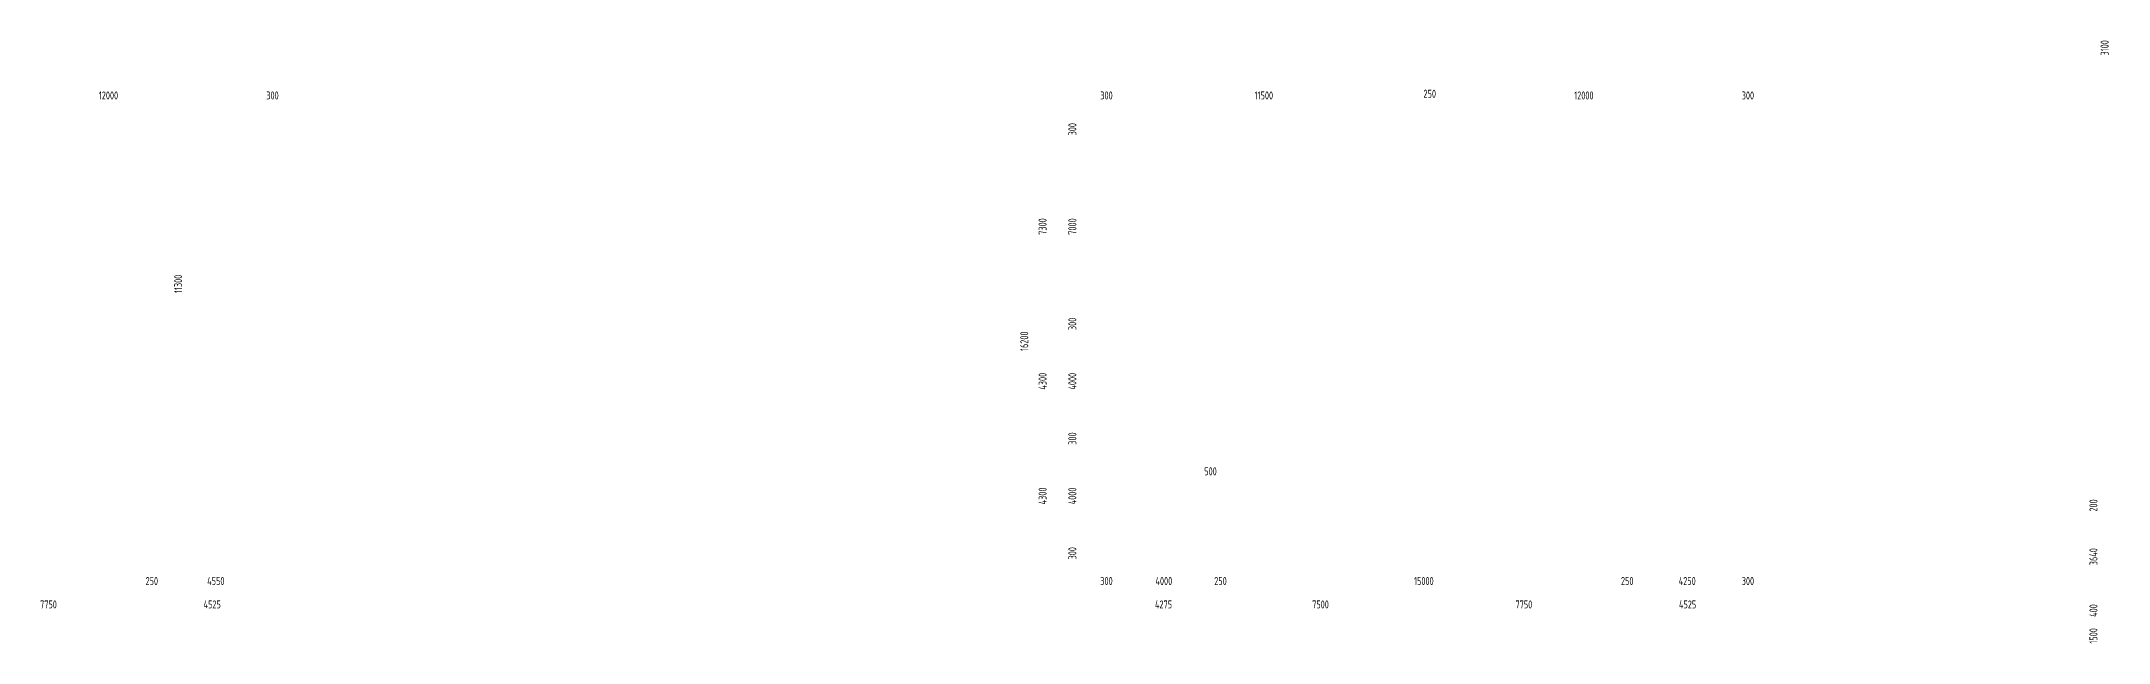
# Model space of a CAD drawing. Extents: x 838828 to 1489448, y 610351 to 848160.
# Drawn here: x 1165724 to 1243238, y 812773 to 835319 of the extents above; entities that cross this region are included whole.
import ezdxf

# ---------------------------------------------------------------- set-up
doc = ezdxf.new("R2010")
doc.units = 0
doc.header["$LTSCALE"] = 1000
doc.header["$MEASUREMENT"] = 0
doc.layers.add('HATCH', color=8, linetype='CONTINUOUS', lineweight=13)
doc.layers.add('标注', color=8, linetype='CONTINUOUS', lineweight=13)
doc.styles.add('TSSD_DIMENSION', font='tssdeng.shx', dxfattribs={"width": 0.7, "bigfont": 'tssdchn.shx'})

msp = doc.modelspace()

# ---------------------------------------------------------------- texts
at = {"layer": 'HATCH', "color": 7, "ltscale": 0.001, "insert": (1209562, 819196), "char_height": 300, "attachment_point": 5, "style": 'TSSD_DIMENSION'}
msp.add_mtext('\\A1;500', dxfattribs=at)
at = {"layer": '标注', "color": 7, "ltscale": 0.001, "char_height": 300, "attachment_point": 5, "rotation": 90, "style": 'TSSD_DIMENSION'}
for s, insert in [('\\A1;3100', (1243088, 835076)), ('\\A1;300', (1204382, 832025)), ('\\A1;7300', (1203266, 828375)), ('\\A1;7000', (1204382, 828375)), ('\\A1;11300', (1170854, 826225)), ('\\A1;300', (1204382, 824725)), ('\\A1;16200', (1202578, 824075)), ('\\A1;4300', (1203266, 822575)), ('\\A1;4000', (1204382, 822575)), ('\\A1;300', (1204382, 820425)), ('\\A1;4300', (1203266, 818275)), ('\\A1;4000', (1204382, 818275)), ('\\A1;200', (1242667, 817916)), ('\\A1;300', (1204382, 816125)), ('\\A1;3640', (1242667, 815996)), ('\\A1;400', (1242667, 813976)), ('\\A1;1500', (1242667, 813026))]:
    msp.add_mtext(s, dxfattribs=dict(at, insert=insert))
at = {"layer": '标注', "color": 7, "ltscale": 0.001, "char_height": 300, "attachment_point": 5, "style": 'TSSD_DIMENSION'}
for s, insert in [('\\A1;12000', (1168241, 833291)), ('\\A1;300', (1174391, 833291)), ('\\A1;300', (1205662, 833291)), ('\\A1;11500', (1211562, 833291)), ('\\A1;250', (1217783, 833354)), ('\\A1;12000', (1223562, 833291)), ('\\A1;300', (1229712, 833291)), ('\\A1;250', (1169866, 815084)), ('\\A1;4550', (1172266, 815084)), ('\\A1;300', (1205662, 815084)), ('\\A1;4000', (1207812, 815084)), ('\\A1;250', (1209937, 815084)), ('\\A1;15000', (1217562, 815084)), ('\\A1;250', (1225187, 815084)), ('\\A1;4250', (1227437, 815084)), ('\\A1;300', (1229712, 815084)), ('\\A1;7750', (1165991, 814205)), ('\\A1;4525', (1172129, 814205)), ('\\A1;4275', (1207800, 814205)), ('\\A1;7500', (1213687, 814205)), ('\\A1;7750', (1221312, 814205)), ('\\A1;4525', (1227450, 814205))]:
    msp.add_mtext(s, dxfattribs=dict(at, insert=insert))

doc.saveas('drawing.dxf')
